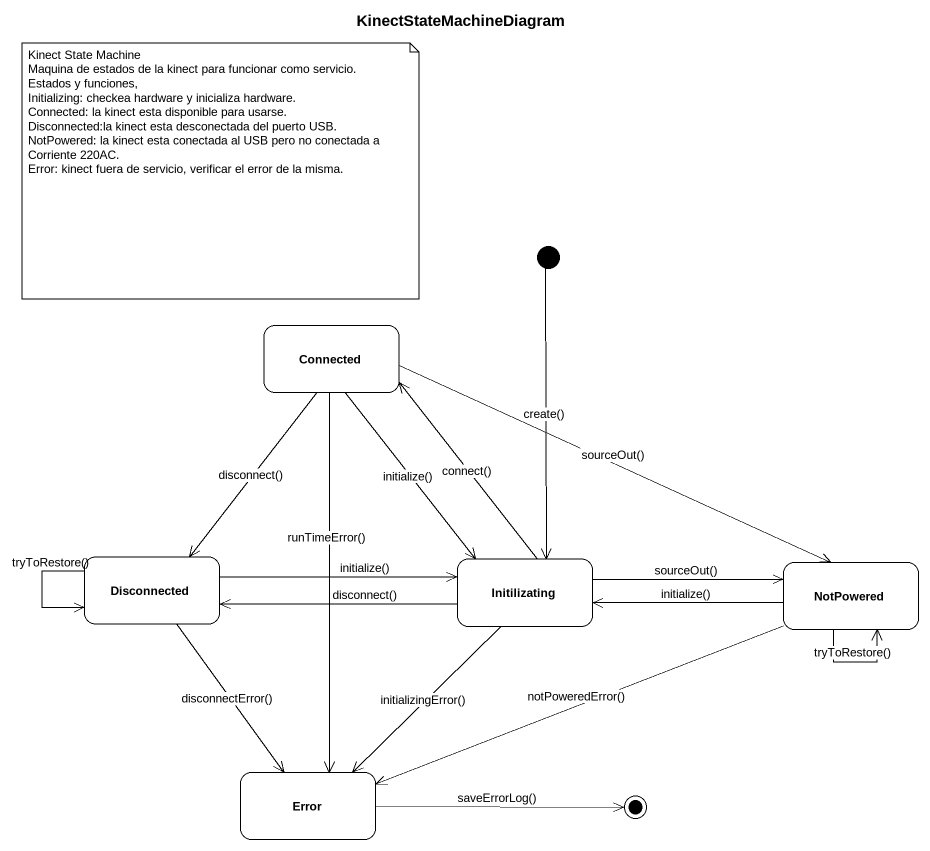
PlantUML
@startuml
title KinectStateMachineDiagram
hide empty description
state Connected
state Disconnected
state Initilizating
state NotPowered
state Error
[*] --> Initilizating : create()
Connected --> Disconnected : disconnect()
Connected --> Initilizating : initialize()
Connected -right-> NotPowered : sourceOut()
Connected --> Error : runTimeError()
Disconnected --> Disconnected : tryToRestore()
Disconnected -right-> Initilizating : initialize()
Disconnected --> Error : disconnectError()
Initilizating -up-> Connected : connect()
Initilizating -left-> Disconnected : disconnect()
Initilizating -right-> NotPowered : sourceOut()
Initilizating --> Error : initializingError()
NotPowered -left-> Initilizating : initialize()
NotPowered --> NotPowered : tryToRestore()
NotPowered -left-> Error : notPoweredError()
Error -right-> [*] : saveErrorLog()
note as N1
  Kinect State Machine
  Maquina de estados de la kinect para funcionar como servicio.
  Estados y funciones,
  Initializing: checkea hardware y inicializa hardware.
  Connected: la kinect esta disponible para usarse.
  Disconnected:la kinect esta desconectada del puerto USB.
  NotPowered: la kinect esta conectada al USB pero no conectada a Corriente 220AC.
  Error: kinect fuera de servicio, verificar el error de la misma.
end note
@enduml
